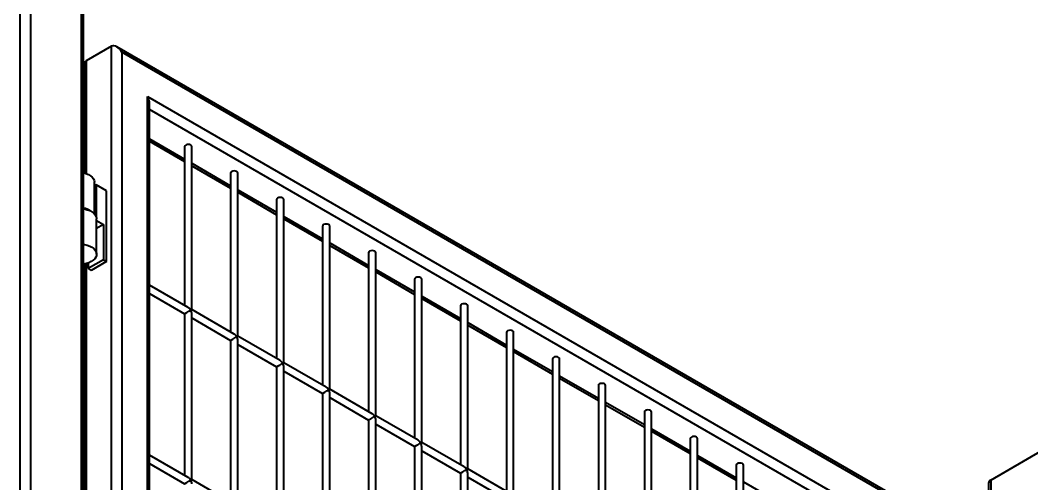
# Model space of a CAD drawing. Header units: millimetres. Extents: x 0 to 297, y 0 to 210.
# Drawn here: x 205.44 to 212.44, y 89.06 to 92.27 of the extents above; entities that cross this region are included whole.
import ezdxf

# ---------------------------------------------------------------- set-up
doc = ezdxf.new("R2010")
doc.units = ezdxf.units.MM
doc.layers.add('轮廓实线层', color=7, linetype='Continuous', lineweight=40)

msp = doc.modelspace()

# ---------------------------------------------------------------- linework, layer by layer
at = {"layer": '轮廓实线层', "color": 8, "linetype": 'Continuous', "lineweight": 40}
for p, q in [((205.4414, 77.2894), (205.4414, 93.3753)), ((205.5121, 93.3753), (205.5121, 77.2894)), ((205.8656, 77.0853), (205.8656, 93.1712)), ((205.8974, 91.9893), (205.8974, 91.2111)), ((211.8796, 88.4542), (206.3363, 91.6542)), ((206.3363, 91.4501), (206.5795, 91.3097)), ((206.6295, 91.2809), (206.8977, 91.126)), ((206.9477, 91.0972), (207.2159, 90.9423)), ((207.2659, 90.9135), (207.5341, 90.7586)), ((207.5841, 90.7298), (207.8523, 90.575)), ((205.8974, 90.5868), (205.8974, 78.963)), ((207.9023, 90.5461), (208.1705, 90.3913)), ((208.2205, 90.3624), (208.4887, 90.2076)), ((208.5387, 90.1787), (208.8069, 90.0239)), ((208.8569, 89.995), (209.1251, 89.8402)), ((209.1751, 89.8113), (209.4433, 89.6565)), ((209.4933, 89.6276), (209.7615, 89.4728)), ((209.8115, 89.4439), (210.0797, 89.2891)), ((210.1297, 89.2603), (210.3979, 89.1054)), ((210.4479, 89.0766), (210.7161, 88.9217)), ((212.1589, 89.0891), (212.1589, 87.5581))]:
    msp.add_line(p, q, dxfattribs=at)
at = {"layer": '轮廓实线层', "color": 7, "linetype": 'Continuous', "lineweight": 40}
for p, q in [((205.8803, 77.0768), (205.8803, 93.1508)), ((206.0742, 92.0913), (205.8974, 91.9893)), ((206.0742, 77.3936), (206.0742, 92.0913)), ((212.1417, 88.6056), (206.1096, 92.0878)), ((206.1449, 92.0505), (206.1449, 77.4344)), ((212.127, 88.5971), (206.1449, 92.0505)), ((205.8828, 91.9569), (205.8828, 91.2157)), ((206.3217, 91.7443), (211.9503, 88.495)), ((206.3217, 77.5365), (206.3217, 91.7443)), ((206.3363, 77.545), (206.3363, 91.695)), ((206.3363, 91.4332), (206.5795, 91.2928)), ((206.5795, 91.3973), (206.5795, 90.2975)), ((206.6295, 90.2686), (206.6295, 91.3973)), ((206.6295, 91.264), (206.8977, 91.1091)), ((206.8977, 91.2137), (206.8977, 90.1138)), ((206.9477, 90.0849), (206.9477, 91.2137)), ((205.9553, 90.9305), (205.9553, 91.1503)), ((205.9681, 91.1319), (205.9553, 91.1245)), ((205.9681, 91.1319), (205.9681, 90.9073)), ((206.0389, 91.0911), (205.9681, 91.1319)), ((206.0389, 90.6012), (206.0389, 91.0911)), ((206.9477, 91.0803), (207.2159, 90.9254)), ((207.2159, 91.03), (207.2159, 89.9301)), ((207.2659, 89.9012), (207.2659, 91.03)), ((205.9694, 90.6522), (205.9694, 90.8971)), ((205.9694, 90.8862), (206.0176, 90.8584)), ((207.2659, 90.8966), (207.5341, 90.7417)), ((206.0176, 90.8584), (205.9694, 90.8305)), ((206.0176, 90.8584), (206.0176, 90.6134)), ((207.5341, 90.8463), (207.5341, 89.7464)), ((207.5841, 89.7175), (207.5841, 90.8463)), ((207.5841, 90.7129), (207.8523, 90.5581)), ((206.0176, 90.6134), (205.9116, 90.5522)), ((206.0176, 90.6134), (206.0389, 90.6012)), ((207.8523, 90.6626), (207.8523, 89.5627)), ((207.9023, 89.5339), (207.9023, 90.6626)), ((205.8828, 90.5835), (205.8828, 78.9676)), ((205.9116, 90.5913), (205.9116, 90.5522)), ((205.9116, 90.5522), (205.9328, 90.5399)), ((206.0389, 90.6012), (205.9328, 90.5399)), ((207.9023, 90.5292), (208.1705, 90.3744)), ((208.1705, 90.4789), (208.1705, 89.379)), ((208.2205, 89.3502), (208.2205, 90.4789)), ((206.6045, 90.2831), (206.3363, 90.4379)), ((206.3363, 90.3801), (206.5795, 90.2398)), ((208.2205, 90.3455), (208.4887, 90.1907)), ((206.9227, 90.0994), (206.6295, 90.2686)), ((208.4887, 90.2952), (208.4887, 89.1953)), ((208.5387, 89.1665), (208.5387, 90.2952)), ((206.5795, 90.2398), (206.5795, 89.1217)), ((206.6295, 89.0928), (206.6295, 90.2398)), ((206.6295, 90.2109), (206.8977, 90.0561)), ((208.5387, 90.1618), (208.8069, 90.007)), ((206.8977, 90.0561), (206.8977, 88.938)), ((207.2409, 89.9157), (206.9477, 90.0849)), ((206.9477, 88.9091), (206.9477, 90.0561)), ((208.8069, 90.1115), (208.8069, 89.0116)), ((208.8569, 88.9828), (208.8569, 90.1115)), ((206.9477, 90.0272), (207.2159, 89.8724)), ((208.8569, 89.9781), (209.1251, 89.8233)), ((209.1251, 89.9278), (209.1251, 88.828)), ((209.1751, 88.7991), (209.1751, 89.9278)), ((207.2159, 89.8724), (207.2159, 88.7543)), ((207.5591, 89.732), (207.2659, 89.9012)), ((207.2659, 88.7254), (207.2659, 89.8724)), ((207.2659, 89.8435), (207.5341, 89.6887)), ((209.1751, 89.7944), (209.4433, 89.6396)), ((207.8773, 89.5483), (207.5841, 89.7175)), ((209.4433, 89.7441), (209.4433, 88.6443)), ((209.4933, 88.6154), (209.4933, 89.7441)), ((207.5341, 89.6887), (207.5341, 88.5706)), ((207.5841, 88.5417), (207.5841, 89.6887)), ((207.5841, 89.6598), (207.8523, 89.505)), ((209.4933, 89.6107), (209.7615, 89.4559)), ((209.7615, 89.5604), (209.7615, 88.4606)), ((209.8115, 88.4317), (209.8115, 89.5604)), ((207.8523, 89.505), (207.8523, 88.3869)), ((208.1955, 89.3646), (207.9023, 89.5339)), ((207.9023, 88.358), (207.9023, 89.505)), ((207.9023, 89.4761), (208.1705, 89.3213)), ((209.8115, 89.427), (210.0797, 89.2722)), ((208.5137, 89.1809), (208.2205, 89.3502)), ((210.0797, 89.3767), (210.0797, 88.2769)), ((210.1297, 88.248), (210.1297, 89.3767)), ((208.1705, 89.3213), (208.1705, 88.2032)), ((208.2205, 88.1743), (208.2205, 89.3213)), ((208.2205, 89.2924), (208.4887, 89.1376)), ((212.1589, 89.0891), (212.5124, 89.2932)), ((206.6045, 89.1072), (206.3363, 89.2621)), ((206.3363, 89.2043), (206.5795, 89.0639)), ((210.1297, 89.2433), (210.3979, 89.0885)), ((208.4887, 89.1376), (208.4887, 88.0195)), ((208.8319, 88.9972), (208.5387, 89.1665)), ((208.5387, 87.9907), (208.5387, 89.1376)), ((210.3979, 89.193), (210.3979, 88.0932)), ((210.4479, 88.0643), (210.4479, 89.193)), ((206.9227, 88.9235), (206.6295, 89.0928)), ((208.5387, 89.1087), (208.8069, 88.9539)), ((212.1442, 89.0687), (212.1442, 87.5665))]:
    msp.add_line(p, q, dxfattribs=at)
at = {"layer": '轮廓实线层', "color": 7, "linetype": 'Continuous', "lineweight": 40, "flags": 128}
for points in [[(206.6295, 91.3973), (206.6276, 91.4029), (206.6222, 91.4075), (206.6141, 91.4107), (206.6045, 91.4118), (206.595, 91.4107), (206.5869, 91.4075), (206.5814, 91.4029), (206.5795, 91.3973)], [(205.8803, 91.2164), (205.8966, 91.2114), (205.9134, 91.2042), (205.9278, 91.1954), (205.9395, 91.1853), (205.9482, 91.1743), (205.9534, 91.1625), (205.9553, 91.1505), (205.9553, 91.1503)], [(206.9477, 91.2137), (206.9458, 91.2192), (206.9404, 91.2239), (206.9323, 91.227), (206.9227, 91.2281), (206.9132, 91.227), (206.9051, 91.2239), (206.8996, 91.2192), (206.8977, 91.2137)], [(207.2659, 91.03), (207.264, 91.0355), (207.2586, 91.0402), (207.2505, 91.0433), (207.2409, 91.0444), (207.2314, 91.0433), (207.2233, 91.0402), (207.2178, 91.0355), (207.2159, 91.03)], [(205.8803, 90.9663), (205.886, 90.9652), (205.9051, 90.9602), (205.9225, 90.9535), (205.9378, 90.9451), (205.9503, 90.9354), (205.96, 90.9247), (205.9663, 90.9131), (205.9692, 90.9011), (205.9694, 90.8971)], [(207.5841, 90.8463), (207.5822, 90.8518), (207.5768, 90.8565), (207.5687, 90.8596), (207.5591, 90.8607), (207.5496, 90.8596), (207.5415, 90.8565), (207.536, 90.8518), (207.5341, 90.8463)], [(205.8803, 90.7213), (205.886, 90.7202), (205.9051, 90.7153), (205.9225, 90.7085), (205.9378, 90.7002), (205.9503, 90.6905), (205.96, 90.6797), (205.9663, 90.6682), (205.9692, 90.6562), (205.9686, 90.644), (205.9645, 90.6322), (205.957, 90.6208), (205.9463, 90.6104), (205.9328, 90.6012), (205.9168, 90.5933), (205.8987, 90.5872), (205.8803, 90.5831)], [(207.9023, 90.6626), (207.9004, 90.6681), (207.895, 90.6728), (207.8869, 90.6759), (207.8773, 90.677), (207.8678, 90.6759), (207.8597, 90.6728), (207.8542, 90.6681), (207.8523, 90.6626), (207.8523, 90.6626)], [(208.2205, 90.4789), (208.2186, 90.4844), (208.2132, 90.4891), (208.2051, 90.4922), (208.1955, 90.4933), (208.186, 90.4922), (208.1779, 90.4891), (208.1724, 90.4844), (208.1705, 90.4789)], [(208.5387, 90.2952), (208.5368, 90.3007), (208.5314, 90.3054), (208.5233, 90.3085), (208.5137, 90.3096), (208.5042, 90.3085), (208.4961, 90.3054), (208.4906, 90.3007), (208.4887, 90.2952)], [(208.8569, 90.1115), (208.855, 90.117), (208.8496, 90.1217), (208.8415, 90.1248), (208.8319, 90.1259), (208.8224, 90.1248), (208.8143, 90.1217), (208.8088, 90.117), (208.8069, 90.1115)], [(209.1751, 89.9278), (209.1732, 89.9333), (209.1678, 89.938), (209.1597, 89.9411), (209.1501, 89.9422), (209.1406, 89.9411), (209.1325, 89.938), (209.127, 89.9333), (209.1251, 89.9278), (209.1251, 89.9278)], [(209.4933, 89.7441), (209.4914, 89.7496), (209.486, 89.7543), (209.4779, 89.7575), (209.4683, 89.7585), (209.4588, 89.7575), (209.4507, 89.7543), (209.4452, 89.7496), (209.4433, 89.7441)], [(209.8115, 89.5604), (209.8096, 89.5659), (209.8042, 89.5706), (209.7961, 89.5738), (209.7865, 89.5749), (209.777, 89.5738), (209.7688, 89.5706), (209.7634, 89.5659), (209.7615, 89.5604), (209.7615, 89.5604)], [(210.1297, 89.3767), (210.1278, 89.3823), (210.1224, 89.3869), (210.1143, 89.3901), (210.1047, 89.3912), (210.0952, 89.3901), (210.087, 89.3869), (210.0816, 89.3823), (210.0797, 89.3767), (210.0797, 89.3767)], [(210.4479, 89.193), (210.446, 89.1986), (210.4406, 89.2032), (210.4325, 89.2064), (210.4229, 89.2075), (210.4134, 89.2064), (210.4052, 89.2032), (210.3998, 89.1986), (210.3979, 89.193)]]:
    msp.add_lwpolyline(points, dxfattribs=at)
at = {"layer": '轮廓实线层', "color": 7, "linetype": 'Continuous', "lineweight": 40}
for centre, radius, start, end in [((205.8474, 90.8324), 0.1429, 56.90299, 76.70943), ((212.1692, 89.0662), 0.0251, 114.37469, 174.30534)]:
    msp.add_arc(centre, radius, start, end, dxfattribs=at)
for centre, major_axis, ratio, start_param, end_param in [((206.1096, 92.0301), (-0.0354, 0.0612), 0.577335, 4.712348, 6.283145), ((205.9328, 91.928), (-0.0354, 0.0612), 0.577335, 6.283145, 7.068543), ((206.2863, 91.7239), (-0.0354, 0.0612), 0.577335, 3.92695, 4.712348), ((206.6045, 90.2542), (0.025, 0.0144), 0.00007, 3.141552, 5.497747), ((206.6045, 90.2542), (-0.0177, 0.0306), 0.577335, 4.712348, 5.497828), ((206.6045, 90.2542), (0.025, 0.0144), 0.00007, 5.497747, 6.283145), ((206.6045, 90.2542), (-0.0177, 0.0306), 0.577335, 3.92695, 4.712348), ((206.9227, 90.0705), (0.025, 0.0144), 0.00007, 3.141552, 5.497747), ((206.9227, 90.0705), (-0.0177, 0.0306), 0.577335, 4.712348, 5.497828), ((206.9227, 90.0705), (0.025, 0.0144), 0.00007, 5.497747, 6.283145), ((206.9227, 90.0705), (-0.0177, 0.0306), 0.577335, 3.92695, 4.712348), ((207.2409, 89.8868), (-0.0177, 0.0306), 0.577335, 4.712348, 5.497828), ((207.2409, 89.8868), (0.025, 0.0144), 0.00007, 3.141552, 5.497747), ((207.2409, 89.8868), (0.025, 0.0144), 0.00007, 5.497747, 6.283145), ((207.2409, 89.8868), (-0.0177, 0.0306), 0.577335, 3.92695, 4.712348), ((207.5591, 89.7031), (0.025, 0.0144), 0.00007, 3.141552, 5.497747), ((207.5591, 89.7031), (-0.0177, 0.0306), 0.577335, 4.712348, 5.497828), ((207.5591, 89.7031), (0.025, 0.0144), 0.00007, 5.497747, 6.283145), ((207.5591, 89.7031), (-0.0177, 0.0306), 0.577335, 3.92695, 4.712348), ((207.8773, 89.5194), (0.025, 0.0144), 0.00007, 3.141552, 5.497747), ((207.8773, 89.5194), (-0.0177, 0.0306), 0.577335, 4.712348, 5.497828), ((207.8773, 89.5194), (0.025, 0.0144), 0.00007, 5.497747, 6.283145), ((207.8773, 89.5194), (-0.0177, 0.0306), 0.577335, 3.92695, 4.712348), ((208.1955, 89.3357), (0.025, 0.0144), 0.00007, 3.141552, 5.497747), ((208.1955, 89.3357), (-0.0177, 0.0306), 0.577335, 4.712348, 5.497828), ((208.1955, 89.3357), (0.025, 0.0144), 0.00007, 5.497747, 6.283145), ((208.1955, 89.3357), (-0.0177, 0.0306), 0.577335, 3.92695, 4.712348), ((208.5137, 89.152), (0.025, 0.0144), 0.00007, 3.141552, 5.497747), ((208.5137, 89.152), (-0.0177, 0.0306), 0.577335, 4.712348, 5.497828), ((208.5137, 89.152), (0.025, 0.0144), 0.00007, 5.497747, 6.283145), ((208.5137, 89.152), (-0.0177, 0.0306), 0.577335, 3.92695, 4.712348), ((206.6045, 89.0784), (0.025, 0.0144), 0.00007, 3.141552, 5.497747), ((206.6045, 89.0784), (-0.0177, 0.0306), 0.577335, 4.712348, 5.497828), ((206.6045, 89.0784), (0.025, 0.0144), 0.00007, 5.497747, 6.283145), ((206.6045, 89.0784), (-0.0177, 0.0306), 0.577335, 3.92695, 4.712348)]:
    msp.add_ellipse(centre, major_axis=major_axis, ratio=ratio, start_param=start_param, end_param=end_param, dxfattribs=at)

doc.saveas('drawing.dxf')
